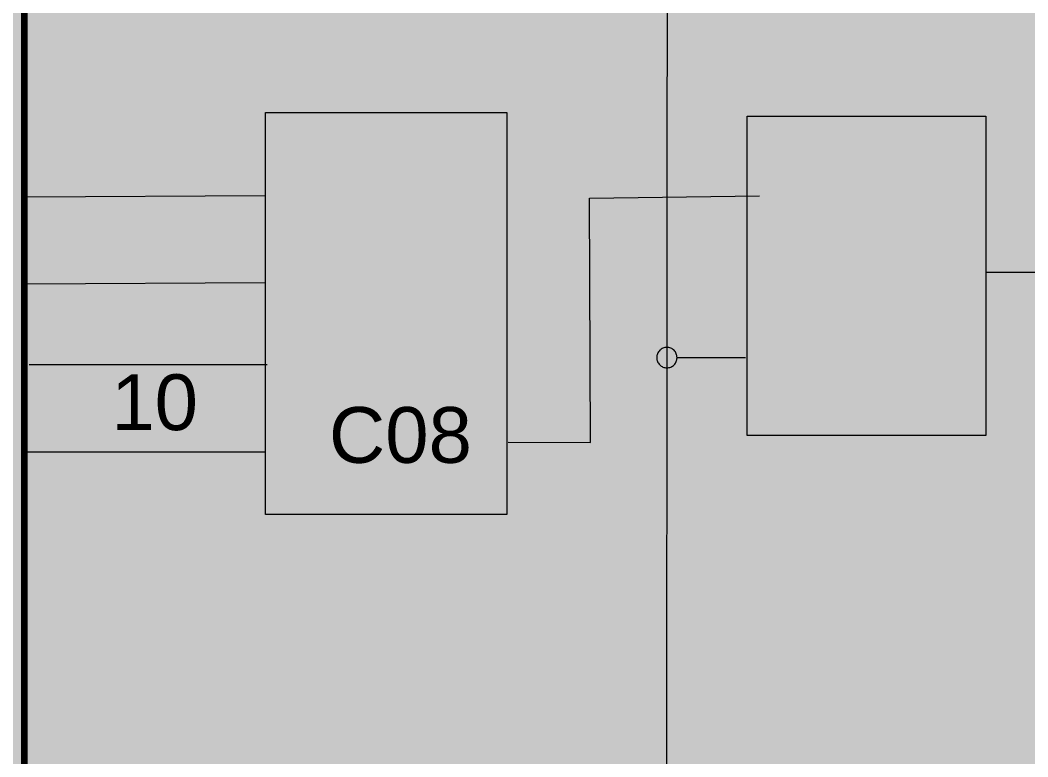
# Model space of a CAD drawing. Header units: millimetres. Extents: x 0 to 590, y 2 to 420.
# Drawn here: x 128 to 190.3, y 278.6 to 324.1 of the extents above; entities that cross this region are included whole.
import ezdxf
from ezdxf.xclip import XClip

# ---------------------------------------------------------------- set-up
doc = ezdxf.new("R2010")
doc.units = ezdxf.units.MM
doc.header["$MEASUREMENT"] = 0
doc.layers.get('0').update_dxf_attribs({"linetype": 'CONTINUOUS'})
doc.styles.add('Arial$001', font='arial.ttf', dxfattribs={"height": 3.452631})

# ---------------------------------------------------------------- blocks, each defined once
blk = doc.blocks.new('MF28FC3F0')
at = {"true_color": 0xffffff}
for points in [[(0, 420.2), (0, 2.206), (590.355, 2.206), (590.355, 420.2)], [(0, 420.2), (0, 2.437), (590.355, 2.437), (590.355, 420.2)]]:
    blk.add_hatch(color=0, dxfattribs=at).paths.add_polyline_path(points)

msp = doc.modelspace()

# ---------------------------------------------------------------- hatches: boundary and pattern name
at = {"true_color": 0xffffff}
for points in [[(143.168, 318.427), (143.168, 293.564), (158.102, 293.564), (158.102, 318.427)], [(172.97, 318.196), (172.97, 298.454), (187.723, 298.454), (187.723, 318.196)]]:
    msp.add_hatch(color=0, dxfattribs=at).paths.add_polyline_path(points)
at = {"true_color": 0x000007}
h = msp.add_hatch(color=0, dxfattribs=at)
edge = h.paths.add_edge_path()
edge.add_line((134.474, 315.265), (134.836, 315.315))
edge.add_spline(control_points=[(134.836, 315.315), (134.869, 315.117), (134.935, 314.969), (135.034, 314.87), (135.034, 314.87), (135.132, 314.788), (135.248, 314.738), (135.396, 314.738), (135.396, 314.738), (135.561, 314.738), (135.709, 314.804), (135.824, 314.919), (135.824, 314.919), (135.939, 315.035), (135.989, 315.183), (135.989, 315.348), (135.989, 315.348), (135.989, 315.512), (135.939, 315.644), (135.841, 315.743), (135.841, 315.743), (135.725, 315.858), (135.594, 315.907), (135.429, 315.907), (135.429, 315.907), (135.363, 315.907), (135.281, 315.891), (135.182, 315.874)], knot_values=[0, 0, 0, 0, 0.035714, 0.035714, 0.035714, 0.035714, 0.071429, 0.071429, 0.071429, 0.071429, 0.107143, 0.107143, 0.107143, 0.107143, 0.142857, 0.142857, 0.142857, 0.142857, 0.178571, 0.178571, 0.178571, 0.178571, 0.214286, 0.214286, 0.214286, 0.214286, 1, 1, 1, 1], degree=3, periodic=0)
edge.add_line((135.182, 315.874), (135.215, 316.187))
edge.add_spline(control_points=[(135.215, 316.187), (135.231, 316.187), (135.264, 316.171), (135.264, 316.171), (135.264, 316.171), (135.429, 316.171), (135.561, 316.22), (135.676, 316.303), (135.676, 316.303), (135.808, 316.368), (135.857, 316.5), (135.857, 316.665), (135.857, 316.665), (135.857, 316.797), (135.824, 316.895), (135.725, 316.978), (135.725, 316.978), (135.643, 317.076), (135.528, 317.109), (135.396, 317.109), (135.396, 317.109), (135.248, 317.109), (135.132, 317.076), (135.05, 316.978), (135.05, 316.978), (134.951, 316.895), (134.886, 316.764), (134.869, 316.599)], knot_values=[0, 0, 0, 0, 0.035714, 0.035714, 0.035714, 0.035714, 0.071429, 0.071429, 0.071429, 0.071429, 0.107143, 0.107143, 0.107143, 0.107143, 0.142857, 0.142857, 0.142857, 0.142857, 0.178571, 0.178571, 0.178571, 0.178571, 0.214286, 0.214286, 0.214286, 0.214286, 1, 1, 1, 1], degree=3, periodic=0)
edge.add_line((134.869, 316.599), (134.507, 316.648))
edge.add_spline(control_points=[(134.507, 316.648), (134.556, 316.895), (134.655, 317.076), (134.803, 317.208), (134.803, 317.208), (134.968, 317.34), (135.149, 317.406), (135.379, 317.406), (135.379, 317.406), (135.544, 317.406), (135.692, 317.373), (135.824, 317.307), (135.824, 317.307), (135.956, 317.241), (136.055, 317.142), (136.12, 317.027), (136.12, 317.027), (136.186, 316.912), (136.236, 316.78), (136.236, 316.648), (136.236, 316.648), (136.236, 316.533), (136.186, 316.418), (136.12, 316.319), (136.12, 316.319), (136.055, 316.204), (135.956, 316.121), (135.824, 316.072), (135.824, 316.072), (136.005, 316.023), (136.137, 315.94), (136.236, 315.825), (136.236, 315.825), (136.318, 315.693), (136.367, 315.545), (136.367, 315.348), (136.367, 315.348), (136.367, 315.101), (136.285, 314.887), (136.088, 314.705), (136.088, 314.705), (135.906, 314.541), (135.676, 314.442), (135.396, 314.442), (135.396, 314.442), (135.132, 314.442), (134.935, 314.524), (134.754, 314.673), (134.754, 314.673), (134.589, 314.821), (134.49, 315.018), (134.474, 315.265)], knot_values=[0, 0, 0, 0, 0.019231, 0.019231, 0.019231, 0.019231, 0.038462, 0.038462, 0.038462, 0.038462, 0.057692, 0.057692, 0.057692, 0.057692, 0.076923, 0.076923, 0.076923, 0.076923, 0.096154, 0.096154, 0.096154, 0.096154, 0.115385, 0.115385, 0.115385, 0.115385, 0.134615, 0.134615, 0.134615, 0.134615, 0.153846, 0.153846, 0.153846, 0.153846, 0.173077, 0.173077, 0.173077, 0.173077, 0.192308, 0.192308, 0.192308, 0.192308, 0.211538, 0.211538, 0.211538, 0.211538, 0.230769, 0.230769, 0.230769, 0.230769, 1, 1, 1, 1], degree=3, periodic=0)
h = msp.add_hatch(color=0, dxfattribs=at)
edge = h.paths.add_edge_path()
edge.add_spline(control_points=[(151.153, 312.565), (151.038, 312.433), (150.923, 312.334), (150.775, 312.269), (150.775, 312.269), (150.643, 312.203), (150.495, 312.17), (150.33, 312.17), (150.33, 312.17), (150.034, 312.17), (149.803, 312.269), (149.622, 312.483), (149.622, 312.483), (149.49, 312.647), (149.408, 312.828), (149.408, 313.026), (149.408, 313.026), (149.408, 313.207), (149.474, 313.372), (149.589, 313.503), (149.589, 313.503), (149.704, 313.652), (149.869, 313.783), (150.1, 313.882), (150.1, 313.882), (149.968, 314.03), (149.886, 314.162), (149.836, 314.261), (149.836, 314.261), (149.803, 314.343), (149.77, 314.442), (149.77, 314.524), (149.77, 314.524), (149.77, 314.705), (149.853, 314.854), (149.984, 314.969), (149.984, 314.969), (150.116, 315.101), (150.281, 315.166), (150.495, 315.166), (150.495, 315.166), (150.692, 315.166), (150.857, 315.101), (150.972, 314.985), (150.972, 314.985), (151.104, 314.87), (151.17, 314.722), (151.17, 314.557), (151.17, 314.557), (151.17, 314.277), (150.989, 314.047), (150.627, 313.849)], knot_values=[0, 0, 0, 0, 0.019231, 0.019231, 0.019231, 0.019231, 0.038462, 0.038462, 0.038462, 0.038462, 0.057692, 0.057692, 0.057692, 0.057692, 0.076923, 0.076923, 0.076923, 0.076923, 0.096154, 0.096154, 0.096154, 0.096154, 0.115385, 0.115385, 0.115385, 0.115385, 0.134615, 0.134615, 0.134615, 0.134615, 0.153846, 0.153846, 0.153846, 0.153846, 0.173077, 0.173077, 0.173077, 0.173077, 0.192308, 0.192308, 0.192308, 0.192308, 0.211538, 0.211538, 0.211538, 0.211538, 0.230769, 0.230769, 0.230769, 0.230769, 1, 1, 1, 1], degree=3, periodic=0)
edge.add_line((150.627, 313.849), (151.137, 313.191))
edge.add_spline(control_points=[(151.137, 313.191), (151.203, 313.306), (151.252, 313.438), (151.285, 313.586)], knot_values=[0, 0, 0, 0, 1, 1, 1, 1], degree=3, periodic=0)
edge.add_line((151.285, 313.586), (151.647, 313.503))
edge.add_spline(control_points=[(151.647, 313.503), (151.582, 313.256), (151.499, 313.042), (151.384, 312.878), (151.384, 312.878), (151.532, 312.713), (151.68, 312.565), (151.845, 312.433)], knot_values=[0, 0, 0, 0, 0.125, 0.125, 0.125, 0.125, 1, 1, 1, 1], degree=3, periodic=0)
edge.add_line((151.845, 312.433), (151.598, 312.153))
edge.add_spline(control_points=[(151.598, 312.153), (151.466, 312.252), (151.318, 312.384), (151.153, 312.565)], knot_values=[0, 0, 0, 0, 1, 1, 1, 1], degree=3, periodic=0)
h.paths.add_polyline_path([(150.445, 314.08), (150.445, 314.08), (150.464, 314.09), (150.481, 314.1), (150.499, 314.111), (150.515, 314.121), (150.532, 314.131), (150.547, 314.141), (150.562, 314.151), (150.577, 314.161), (150.591, 314.171), (150.605, 314.181), (150.618, 314.191), (150.631, 314.201), (150.643, 314.211), (150.654, 314.221), (150.665, 314.23), (150.676, 314.24), (150.686, 314.249), (150.696, 314.258), (150.705, 314.267), (150.713, 314.276), (150.721, 314.285), (150.728, 314.293), (150.735, 314.302), (150.742, 314.31), (150.742, 314.31), (150.746, 314.319), (150.75, 314.327), (150.754, 314.336), (150.758, 314.344), (150.762, 314.353), (150.766, 314.362), (150.77, 314.372), (150.774, 314.381), (150.777, 314.39), (150.781, 314.4), (150.784, 314.41), (150.787, 314.419), (150.79, 314.429), (150.793, 314.439), (150.796, 314.449), (150.798, 314.459), (150.8, 314.469), (150.802, 314.479), (150.804, 314.489), (150.805, 314.5), (150.806, 314.51), (150.807, 314.52), (150.808, 314.53), (150.808, 314.541), (150.808, 314.553), (150.807, 314.565), (150.806, 314.577), (150.805, 314.589), (150.803, 314.6), (150.801, 314.612), (150.799, 314.623), (150.797, 314.634), (150.794, 314.645), (150.791, 314.656), (150.787, 314.666), (150.783, 314.677), (150.779, 314.687), (150.774, 314.697), (150.769, 314.707), (150.764, 314.716), (150.758, 314.726), (150.752, 314.735), (150.746, 314.744), (150.739, 314.753), (150.732, 314.762), (150.725, 314.771), (150.717, 314.779), (150.709, 314.788), (150.709, 314.788), (150.701, 314.796), (150.692, 314.803), (150.684, 314.81), (150.676, 314.817), (150.667, 314.823), (150.659, 314.828), (150.65, 314.834), (150.642, 314.838), (150.633, 314.843), (150.624, 314.847), (150.615, 314.85), (150.606, 314.854), (150.597, 314.857), (150.587, 314.859), (150.577, 314.861), (150.567, 314.863), (150.557, 314.865), (150.547, 314.866), (150.536, 314.868), (150.525, 314.869), (150.514, 314.869), (150.502, 314.87), (150.491, 314.87), (150.478, 314.87), (150.478, 314.87), (150.466, 314.87), (150.454, 314.87), (150.442, 314.869), (150.43, 314.869), (150.419, 314.868), (150.407, 314.866), (150.396, 314.865), (150.385, 314.863), (150.374, 314.861), (150.363, 314.859), (150.353, 314.857), (150.343, 314.854), (150.332, 314.85), (150.322, 314.847), (150.312, 314.843), (150.303, 314.838), (150.293, 314.834), (150.284, 314.828), (150.275, 314.823), (150.266, 314.817), (150.257, 314.81), (150.248, 314.803), (150.24, 314.796), (150.231, 314.788), (150.225, 314.779), (150.219, 314.771), (150.214, 314.762), (150.208, 314.754), (150.203, 314.745), (150.198, 314.736), (150.193, 314.726), (150.188, 314.717), (150.184, 314.708), (150.179, 314.698), (150.175, 314.688), (150.172, 314.679), (150.168, 314.669), (150.165, 314.659), (150.162, 314.649), (150.159, 314.639), (150.157, 314.629), (150.155, 314.619), (150.153, 314.609), (150.152, 314.598), (150.151, 314.588), (150.15, 314.578), (150.149, 314.568), (150.149, 314.557), (150.149, 314.551), (150.149, 314.545), (150.149, 314.539), (150.149, 314.533), (150.149, 314.526), (150.15, 314.52), (150.15, 314.514), (150.15, 314.508), (150.151, 314.502), (150.151, 314.495), (150.152, 314.489), (150.153, 314.483), (150.154, 314.477), (150.156, 314.471), (150.157, 314.465), (150.159, 314.458), (150.161, 314.452), (150.163, 314.446), (150.165, 314.44), (150.168, 314.434), (150.171, 314.428), (150.174, 314.421), (150.178, 314.415), (150.182, 314.409), (150.184, 314.403), (150.186, 314.397), (150.189, 314.391), (150.192, 314.384), (150.194, 314.378), (150.197, 314.372), (150.201, 314.366), (150.204, 314.36), (150.207, 314.353), (150.211, 314.347), (150.215, 314.341), (150.219, 314.335), (150.223, 314.329), (150.228, 314.323), (150.232, 314.316), (150.237, 314.31), (150.242, 314.304), (150.247, 314.298), (150.252, 314.292), (150.257, 314.286), (150.263, 314.279), (150.269, 314.273), (150.275, 314.267), (150.281, 314.261)])
h.paths.add_polyline_path([(150.445, 314.08), (150.281, 314.261)])
edge = h.paths.add_edge_path()
edge.add_line((150.939, 312.845), (150.281, 313.652))
edge.add_spline(control_points=[(150.281, 313.652), (150.1, 313.536), (149.968, 313.438), (149.902, 313.339), (149.902, 313.339), (149.836, 313.24), (149.803, 313.141), (149.803, 313.042), (149.803, 313.042), (149.803, 312.927), (149.836, 312.812), (149.935, 312.68), (149.935, 312.68), (150.034, 312.548), (150.166, 312.483), (150.33, 312.483), (150.33, 312.483), (150.445, 312.483), (150.544, 312.532), (150.659, 312.598), (150.659, 312.598), (150.775, 312.664), (150.874, 312.746), (150.939, 312.845)], knot_values=[0, 0, 0, 0, 0.041667, 0.041667, 0.041667, 0.041667, 0.083333, 0.083333, 0.083333, 0.083333, 0.125, 0.125, 0.125, 0.125, 0.166667, 0.166667, 0.166667, 0.166667, 0.208333, 0.208333, 0.208333, 0.208333, 1, 1, 1, 1], degree=3, periodic=0)
h = msp.add_hatch(color=0, dxfattribs=at)
h.paths.add_polyline_path([(180.116, 313.421), (178.19, 313.421), (178.19, 313.75), (180.116, 313.75)])
h.paths.add_polyline_path([(180.116, 312.548), (178.19, 312.548), (178.19, 312.878), (180.116, 312.878), (180.116, 312.548), (180.116, 312.878)])
h.paths.add_polyline_path([(184.315, 311.725), (183.953, 311.725), (183.953, 313.981), (183.953, 313.981), (183.942, 313.971), (183.932, 313.96), (183.92, 313.95), (183.909, 313.94), (183.897, 313.929), (183.885, 313.919), (183.873, 313.909), (183.86, 313.899), (183.847, 313.888), (183.834, 313.878), (183.82, 313.868), (183.807, 313.857), (183.793, 313.847), (183.778, 313.837), (183.764, 313.827), (183.749, 313.816), (183.734, 313.806), (183.719, 313.796), (183.703, 313.785), (183.688, 313.775), (183.672, 313.765), (183.656, 313.755), (183.64, 313.744), (183.623, 313.734), (183.623, 313.734), (183.605, 313.724), (183.587, 313.714), (183.569, 313.705), (183.552, 313.695), (183.535, 313.687), (183.518, 313.678), (183.501, 313.67), (183.485, 313.661), (183.469, 313.654), (183.453, 313.646), (183.437, 313.638), (183.422, 313.631), (183.406, 313.624), (183.391, 313.617), (183.376, 313.61), (183.361, 313.603), (183.346, 313.597), (183.332, 313.59), (183.317, 313.584), (183.303, 313.578), (183.288, 313.571), (183.274, 313.565), (183.259, 313.559), (183.245, 313.553), (183.245, 313.899), (183.245, 313.899), (183.269, 313.911), (183.294, 313.924), (183.318, 313.936), (183.342, 313.949), (183.366, 313.963), (183.39, 313.976), (183.413, 313.989), (183.436, 314.003), (183.459, 314.017), (183.482, 314.031), (183.504, 314.045), (183.527, 314.059), (183.549, 314.074), (183.57, 314.088), (183.592, 314.103), (183.613, 314.118), (183.634, 314.133), (183.655, 314.149), (183.675, 314.164), (183.695, 314.18), (183.715, 314.196), (183.734, 314.212), (183.753, 314.228), (183.772, 314.244), (183.772, 314.244), (183.79, 314.261), (183.808, 314.277), (183.825, 314.294), (183.842, 314.31), (183.858, 314.327), (183.874, 314.343), (183.889, 314.359), (183.904, 314.376), (183.918, 314.392), (183.932, 314.408), (183.946, 314.424), (183.959, 314.44), (183.972, 314.456), (183.984, 314.472), (183.996, 314.487), (184.007, 314.503), (184.018, 314.518), (184.029, 314.534), (184.039, 314.549), (184.049, 314.564), (184.058, 314.579), (184.067, 314.594), (184.076, 314.609), (184.084, 314.623), (184.315, 314.623), (184.315, 311.725), (184.315, 314.623)])
h = msp.add_hatch(color=0, dxfattribs=at)
edge = h.paths.add_edge_path()
edge.add_line((134.474, 309.947), (134.853, 309.98))
edge.add_spline(control_points=[(134.853, 309.98), (134.869, 309.799), (134.935, 309.667), (135.034, 309.568), (135.034, 309.568), (135.132, 309.486), (135.264, 309.436), (135.396, 309.436), (135.396, 309.436), (135.577, 309.436), (135.725, 309.502), (135.841, 309.634), (135.841, 309.634), (135.956, 309.766), (136.022, 309.93), (136.022, 310.144), (136.022, 310.144), (136.022, 310.342), (135.956, 310.507), (135.841, 310.622), (135.841, 310.622), (135.725, 310.737), (135.577, 310.803), (135.396, 310.803), (135.396, 310.803), (135.281, 310.803), (135.182, 310.77), (135.083, 310.721), (135.083, 310.721), (135.001, 310.671), (134.918, 310.606), (134.869, 310.523)], knot_values=[0, 0, 0, 0, 0.03125, 0.03125, 0.03125, 0.03125, 0.0625, 0.0625, 0.0625, 0.0625, 0.09375, 0.09375, 0.09375, 0.09375, 0.125, 0.125, 0.125, 0.125, 0.15625, 0.15625, 0.15625, 0.15625, 0.1875, 0.1875, 0.1875, 0.1875, 0.21875, 0.21875, 0.21875, 0.21875, 1, 1, 1, 1], degree=3, periodic=0)
edge.add_line((134.869, 310.523), (134.54, 310.556))
edge.add_line((134.54, 310.556), (134.82, 312.054))
edge.add_line((134.82, 312.054), (136.252, 312.054))
edge.add_line((136.252, 312.054), (136.252, 311.709))
edge.add_line((136.252, 311.709), (135.1, 311.709))
edge.add_line((135.1, 311.709), (134.951, 310.935))
edge.add_spline(control_points=[(134.951, 310.935), (135.116, 311.05), (135.297, 311.116), (135.495, 311.116), (135.495, 311.116), (135.742, 311.116), (135.956, 311.017), (136.137, 310.853), (136.137, 310.853), (136.302, 310.671), (136.384, 310.457), (136.384, 310.177), (136.384, 310.177), (136.384, 309.914), (136.318, 309.683), (136.17, 309.502), (136.17, 309.502), (135.972, 309.255), (135.725, 309.14), (135.396, 309.14), (135.396, 309.14), (135.132, 309.14), (134.918, 309.222), (134.754, 309.371), (134.754, 309.371), (134.589, 309.519), (134.49, 309.716), (134.474, 309.947)], knot_values=[0, 0, 0, 0, 0.035714, 0.035714, 0.035714, 0.035714, 0.071429, 0.071429, 0.071429, 0.071429, 0.107143, 0.107143, 0.107143, 0.107143, 0.142857, 0.142857, 0.142857, 0.142857, 0.178571, 0.178571, 0.178571, 0.178571, 0.214286, 0.214286, 0.214286, 0.214286, 1, 1, 1, 1], degree=3, periodic=0)
msp.add_hatch(color=0, dxfattribs=at).paths.add_polyline_path([(134.49, 306.901), (134.49, 307.247), (136.367, 307.247), (136.367, 306.967), (136.367, 306.967), (136.345, 306.944), (136.322, 306.92), (136.299, 306.895), (136.277, 306.869), (136.254, 306.843), (136.232, 306.816), (136.209, 306.788), (136.186, 306.759), (136.164, 306.729), (136.141, 306.699), (136.118, 306.667), (136.096, 306.635), (136.073, 306.602), (136.05, 306.569), (136.028, 306.535), (136.005, 306.5), (135.983, 306.464), (135.96, 306.427), (135.937, 306.39), (135.915, 306.352), (135.892, 306.313), (135.869, 306.274), (135.847, 306.234), (135.824, 306.193), (135.824, 306.193), (135.802, 306.152), (135.779, 306.11), (135.758, 306.069), (135.736, 306.028), (135.715, 305.987), (135.695, 305.946), (135.674, 305.904), (135.655, 305.863), (135.635, 305.821), (135.616, 305.78), (135.597, 305.738), (135.579, 305.697), (135.561, 305.655), (135.544, 305.613), (135.527, 305.571), (135.511, 305.529), (135.495, 305.487), (135.479, 305.445), (135.464, 305.402), (135.449, 305.36), (135.435, 305.317), (135.422, 305.274), (135.409, 305.231), (135.396, 305.188), (135.388, 305.157), (135.38, 305.126), (135.372, 305.095), (135.364, 305.063), (135.357, 305.032), (135.35, 305), (135.343, 304.968), (135.336, 304.936), (135.33, 304.904), (135.323, 304.871), (135.317, 304.838), (135.312, 304.806), (135.306, 304.773), (135.301, 304.739), (135.296, 304.706), (135.291, 304.672), (135.287, 304.639), (135.282, 304.605), (135.279, 304.571), (135.275, 304.537), (135.272, 304.502), (135.269, 304.468), (135.266, 304.433), (135.264, 304.398), (134.902, 304.398), (134.902, 304.398), (134.902, 304.427), (134.903, 304.456), (134.904, 304.486), (134.906, 304.516), (134.908, 304.547), (134.911, 304.578), (134.914, 304.609), (134.918, 304.641), (134.922, 304.673), (134.927, 304.706), (134.932, 304.739), (134.937, 304.773), (134.943, 304.807), (134.949, 304.842), (134.956, 304.877), (134.963, 304.913), (134.97, 304.949), (134.978, 304.986), (134.987, 305.024), (134.995, 305.062), (135.004, 305.101), (135.014, 305.14), (135.024, 305.18), (135.034, 305.221), (135.034, 305.221), (135.044, 305.26), (135.055, 305.299), (135.067, 305.339), (135.079, 305.378), (135.091, 305.417), (135.104, 305.456), (135.118, 305.495), (135.131, 305.534), (135.145, 305.572), (135.16, 305.611), (135.175, 305.65), (135.19, 305.689), (135.206, 305.727), (135.222, 305.766), (135.238, 305.804), (135.254, 305.842), (135.271, 305.88), (135.288, 305.918), (135.306, 305.956), (135.323, 305.994), (135.341, 306.031), (135.359, 306.069), (135.378, 306.106), (135.396, 306.143), (135.417, 306.182), (135.437, 306.22), (135.458, 306.258), (135.478, 306.294), (135.499, 306.33), (135.52, 306.366), (135.54, 306.401), (135.561, 306.435), (135.582, 306.468), (135.603, 306.501), (135.624, 306.534), (135.645, 306.565), (135.666, 306.596), (135.687, 306.627), (135.709, 306.657), (135.73, 306.686), (135.752, 306.715), (135.773, 306.743), (135.795, 306.771), (135.817, 306.798), (135.839, 306.824), (135.861, 306.85), (135.884, 306.876), (135.906, 306.901), (134.49, 306.901), (135.906, 306.901)])
h = msp.add_hatch(color=0, dxfattribs=at)
edge = h.paths.add_edge_path()
edge.add_line((178.947, 303.13), (179.326, 303.031))
edge.add_spline(control_points=[(179.326, 303.031), (179.244, 302.719), (179.095, 302.488), (178.898, 302.323), (178.898, 302.323), (178.684, 302.159), (178.437, 302.076), (178.124, 302.076), (178.124, 302.076), (177.811, 302.076), (177.564, 302.126), (177.367, 302.257), (177.367, 302.257), (177.169, 302.389), (177.021, 302.57), (176.922, 302.817), (176.922, 302.817), (176.823, 303.048), (176.774, 303.311), (176.774, 303.591), (176.774, 303.591), (176.774, 303.888), (176.823, 304.151), (176.938, 304.382), (176.938, 304.382), (177.054, 304.596), (177.218, 304.777), (177.432, 304.892), (177.432, 304.892), (177.646, 305.007), (177.877, 305.057), (178.14, 305.057), (178.14, 305.057), (178.42, 305.057), (178.667, 304.991), (178.865, 304.843), (178.865, 304.843), (179.062, 304.694), (179.194, 304.48), (179.277, 304.217)], knot_values=[0, 0, 0, 0, 0.025, 0.025, 0.025, 0.025, 0.05, 0.05, 0.05, 0.05, 0.075, 0.075, 0.075, 0.075, 0.1, 0.1, 0.1, 0.1, 0.125, 0.125, 0.125, 0.125, 0.15, 0.15, 0.15, 0.15, 0.175, 0.175, 0.175, 0.175, 0.2, 0.2, 0.2, 0.2, 0.225, 0.225, 0.225, 0.225, 1, 1, 1, 1], degree=3, periodic=0)
edge.add_line((179.277, 304.217), (178.898, 304.135))
edge.add_spline(control_points=[(178.898, 304.135), (178.832, 304.349), (178.733, 304.497), (178.601, 304.596), (178.601, 304.596), (178.486, 304.694), (178.322, 304.727), (178.124, 304.727), (178.124, 304.727), (177.91, 304.727), (177.712, 304.678), (177.564, 304.579), (177.564, 304.579), (177.416, 304.464), (177.317, 304.332), (177.251, 304.151), (177.251, 304.151), (177.185, 303.97), (177.169, 303.789), (177.169, 303.591), (177.169, 303.591), (177.169, 303.344), (177.202, 303.13), (177.268, 302.949), (177.268, 302.949), (177.35, 302.768), (177.449, 302.62), (177.597, 302.537), (177.597, 302.537), (177.762, 302.439), (177.926, 302.406), (178.091, 302.406), (178.091, 302.406), (178.305, 302.406), (178.486, 302.455), (178.634, 302.587), (178.634, 302.587), (178.783, 302.702), (178.898, 302.883), (178.947, 303.13)], knot_values=[0, 0, 0, 0, 0.025, 0.025, 0.025, 0.025, 0.05, 0.05, 0.05, 0.05, 0.075, 0.075, 0.075, 0.075, 0.1, 0.1, 0.1, 0.1, 0.125, 0.125, 0.125, 0.125, 0.15, 0.15, 0.15, 0.15, 0.175, 0.175, 0.175, 0.175, 0.2, 0.2, 0.2, 0.2, 0.225, 0.225, 0.225, 0.225, 1, 1, 1, 1], degree=3, periodic=0)
h.paths.add_polyline_path([(184.052, 302.126), (183.689, 302.126), (183.689, 304.382), (183.689, 304.382), (183.679, 304.371), (183.668, 304.361), (183.657, 304.351), (183.645, 304.34), (183.634, 304.33), (183.622, 304.32), (183.609, 304.31), (183.597, 304.299), (183.584, 304.289), (183.57, 304.279), (183.557, 304.268), (183.543, 304.258), (183.529, 304.248), (183.515, 304.237), (183.5, 304.227), (183.486, 304.217), (183.471, 304.207), (183.455, 304.196), (183.44, 304.186), (183.424, 304.176), (183.409, 304.165), (183.393, 304.155), (183.376, 304.145), (183.36, 304.135), (183.36, 304.135), (183.344, 304.124), (183.327, 304.115), (183.311, 304.105), (183.294, 304.096), (183.278, 304.087), (183.261, 304.078), (183.245, 304.07), (183.229, 304.062), (183.213, 304.054), (183.197, 304.046), (183.18, 304.039), (183.164, 304.032), (183.149, 304.025), (183.133, 304.018), (183.117, 304.011), (183.101, 304.004), (183.086, 303.997), (183.071, 303.991), (183.055, 303.985), (183.04, 303.978), (183.025, 303.972), (183.01, 303.966), (182.996, 303.96), (182.981, 303.953), (182.981, 304.299), (182.981, 304.299), (183.006, 304.312), (183.03, 304.324), (183.055, 304.337), (183.079, 304.35), (183.102, 304.363), (183.126, 304.376), (183.15, 304.39), (183.173, 304.404), (183.196, 304.417), (183.219, 304.431), (183.241, 304.445), (183.263, 304.46), (183.285, 304.474), (183.307, 304.489), (183.328, 304.504), (183.35, 304.519), (183.371, 304.534), (183.391, 304.549), (183.411, 304.565), (183.431, 304.581), (183.451, 304.596), (183.47, 304.612), (183.489, 304.629), (183.508, 304.645), (183.508, 304.645), (183.526, 304.661), (183.544, 304.678), (183.561, 304.694), (183.578, 304.71), (183.595, 304.725), (183.61, 304.741), (183.626, 304.757), (183.641, 304.772), (183.655, 304.788), (183.669, 304.803), (183.682, 304.819), (183.695, 304.834), (183.708, 304.85), (183.72, 304.865), (183.732, 304.881), (183.744, 304.896), (183.755, 304.912), (183.765, 304.927), (183.775, 304.943), (183.785, 304.959), (183.795, 304.975), (183.804, 304.991), (183.813, 305.007), (183.821, 305.024), (184.052, 305.024), (184.052, 302.126), (184.052, 305.024)])
edge = h.paths.add_edge_path()
edge.add_spline(control_points=[(187.312, 303.542), (187.312, 303.888), (187.361, 304.168), (187.427, 304.365), (187.427, 304.365), (187.493, 304.579), (187.592, 304.744), (187.74, 304.859), (187.74, 304.859), (187.872, 304.974), (188.053, 305.024), (188.267, 305.024), (188.267, 305.024), (188.415, 305.024), (188.547, 304.991), (188.678, 304.925), (188.678, 304.925), (188.794, 304.876), (188.892, 304.777), (188.958, 304.661), (188.958, 304.661), (189.041, 304.546), (189.09, 304.398), (189.139, 304.233), (189.139, 304.233), (189.189, 304.069), (189.205, 303.838), (189.205, 303.542), (189.205, 303.542), (189.205, 303.212), (189.172, 302.933), (189.106, 302.719), (189.106, 302.719), (189.024, 302.521), (188.925, 302.356), (188.794, 302.241), (188.794, 302.241), (188.645, 302.126), (188.481, 302.076), (188.267, 302.076), (188.267, 302.076), (187.987, 302.076), (187.756, 302.175), (187.608, 302.373), (187.608, 302.373), (187.411, 302.603), (187.312, 302.998), (187.312, 303.542)], knot_values=[0, 0, 0, 0, 0.020833, 0.020833, 0.020833, 0.020833, 0.041667, 0.041667, 0.041667, 0.041667, 0.0625, 0.0625, 0.0625, 0.0625, 0.083333, 0.083333, 0.083333, 0.083333, 0.104167, 0.104167, 0.104167, 0.104167, 0.125, 0.125, 0.125, 0.125, 0.145833, 0.145833, 0.145833, 0.145833, 0.166667, 0.166667, 0.166667, 0.166667, 0.1875, 0.1875, 0.1875, 0.1875, 0.208333, 0.208333, 0.208333, 0.208333, 0.229167, 0.229167, 0.229167, 0.229167, 1, 1, 1, 1], degree=3, periodic=0)
edge = h.paths.add_edge_path()
edge.add_spline(control_points=[(187.69, 303.542), (187.69, 303.064), (187.74, 302.751), (187.855, 302.603), (187.855, 302.603), (187.954, 302.439), (188.102, 302.356), (188.267, 302.356), (188.267, 302.356), (188.431, 302.356), (188.563, 302.439), (188.678, 302.603), (188.678, 302.603), (188.777, 302.751), (188.843, 303.081), (188.843, 303.542), (188.843, 303.542), (188.843, 304.019), (188.777, 304.332), (188.678, 304.497), (188.678, 304.497), (188.563, 304.645), (188.431, 304.727), (188.25, 304.727), (188.25, 304.727), (188.102, 304.727), (187.97, 304.661), (187.872, 304.53), (187.872, 304.53), (187.74, 304.349), (187.69, 304.019), (187.69, 303.542)], knot_values=[0, 0, 0, 0, 0.03125, 0.03125, 0.03125, 0.03125, 0.0625, 0.0625, 0.0625, 0.0625, 0.09375, 0.09375, 0.09375, 0.09375, 0.125, 0.125, 0.125, 0.125, 0.15625, 0.15625, 0.15625, 0.15625, 0.1875, 0.1875, 0.1875, 0.1875, 0.21875, 0.21875, 0.21875, 0.21875, 1, 1, 1, 1], degree=3, periodic=0)
h = msp.add_hatch(color=0, dxfattribs=at)
edge = h.paths.add_edge_path()
edge.add_spline(control_points=[(168.623, 303.262), (168.623, 303.18), (168.607, 303.097), (168.574, 303.031), (168.574, 303.031), (168.558, 302.949), (168.508, 302.883), (168.442, 302.817), (168.442, 302.817), (168.393, 302.768), (168.311, 302.719), (168.245, 302.686), (168.245, 302.686), (168.162, 302.653), (168.08, 302.636), (167.998, 302.636), (167.998, 302.636), (167.915, 302.636), (167.833, 302.653), (167.751, 302.686), (167.751, 302.686), (167.685, 302.719), (167.619, 302.768), (167.553, 302.817), (167.553, 302.817), (167.487, 302.883), (167.454, 302.949), (167.421, 303.031), (167.421, 303.031), (167.388, 303.097), (167.372, 303.18), (167.372, 303.262), (167.372, 303.262), (167.372, 303.361), (167.388, 303.427), (167.421, 303.509), (167.421, 303.509), (167.454, 303.591), (167.487, 303.657), (167.553, 303.723), (167.553, 303.723), (167.619, 303.772), (167.685, 303.822), (167.751, 303.855), (167.751, 303.855), (167.833, 303.888), (167.915, 303.904), (167.998, 303.904), (167.998, 303.904), (168.08, 303.904), (168.162, 303.888), (168.245, 303.855), (168.245, 303.855), (168.311, 303.822), (168.393, 303.772), (168.442, 303.723), (168.442, 303.723), (168.508, 303.657), (168.558, 303.591), (168.574, 303.509), (168.574, 303.509), (168.607, 303.427), (168.623, 303.361), (168.623, 303.262)], knot_values=[0, 0, 0, 0, 0.015625, 0.015625, 0.015625, 0.015625, 0.03125, 0.03125, 0.03125, 0.03125, 0.046875, 0.046875, 0.046875, 0.046875, 0.0625, 0.0625, 0.0625, 0.0625, 0.078125, 0.078125, 0.078125, 0.078125, 0.09375, 0.09375, 0.09375, 0.09375, 0.109375, 0.109375, 0.109375, 0.109375, 0.125, 0.125, 0.125, 0.125, 0.140625, 0.140625, 0.140625, 0.140625, 0.15625, 0.15625, 0.15625, 0.15625, 0.171875, 0.171875, 0.171875, 0.171875, 0.1875, 0.1875, 0.1875, 0.1875, 0.203125, 0.203125, 0.203125, 0.203125, 0.21875, 0.21875, 0.21875, 0.21875, 0.234375, 0.234375, 0.234375, 0.234375, 1, 1, 1, 1], degree=3, periodic=0)
at = {"true_color": 0xf8f9fa}
msp.add_hatch(color=0, dxfattribs=at).paths.add_polyline_path([(146.922, 300.348), (146.922, 296.05), (154.249, 296.05), (154.249, 300.348)])

# ---------------------------------------------------------------- linework, layer by layer
at = {"color": 0, "linetype": 'Continuous', "lineweight": 100, "true_color": 0x000007}
msp.add_lwpolyline([(128.233, 368.301), (128.233, 32.997), (128.233, 32.997)], dxfattribs=at)
at = {"color": 0, "linetype": 'Continuous', "lineweight": 20, "true_color": 0x000007}
for points in [[(128.102, 363.131), (168.031, 363.131), (167.932, 221.544), (168.031, 64.726), (172.855, 64.726)], [(128.299, 313.224), (143.135, 313.306), (143.135, 313.306)], [(158.184, 298.042), (163.272, 298.009), (163.206, 313.141), (173.728, 313.273)], [(187.723, 308.564), (233.465, 308.564), (233.465, 308.564)], [(128.299, 307.839), (143.135, 307.922), (143.135, 307.922)], [(168.623, 303.278), (172.871, 303.278), (172.871, 303.278)], [(128.546, 302.85), (143.266, 302.85), (143.266, 302.85)], [(128.299, 297.433), (143.135, 297.45), (143.135, 297.45)]]:
    msp.add_lwpolyline(points, dxfattribs=at)
for points in [[(143.168, 318.427), (158.102, 318.427), (158.102, 293.564), (143.168, 293.564)], [(172.97, 318.196), (187.723, 318.196), (187.723, 298.454), (172.97, 298.454)]]:
    msp.add_lwpolyline(points, close=True, dxfattribs=at)
msp.add_open_spline([(168.623, 303.262), (168.623, 303.18), (168.607, 303.097), (168.574, 303.031), (168.574, 303.031), (168.558, 302.949), (168.508, 302.883), (168.442, 302.817), (168.442, 302.817), (168.393, 302.768), (168.311, 302.719), (168.245, 302.686), (168.245, 302.686), (168.162, 302.653), (168.08, 302.636), (167.998, 302.636), (167.998, 302.636), (167.915, 302.636), (167.833, 302.653), (167.751, 302.686), (167.751, 302.686), (167.685, 302.719), (167.619, 302.768), (167.553, 302.817), (167.553, 302.817), (167.487, 302.883), (167.454, 302.949), (167.421, 303.031), (167.421, 303.031), (167.388, 303.097), (167.372, 303.18), (167.372, 303.262), (167.372, 303.262), (167.372, 303.361), (167.388, 303.427), (167.421, 303.509), (167.421, 303.509), (167.454, 303.591), (167.487, 303.657), (167.553, 303.723), (167.553, 303.723), (167.619, 303.772), (167.685, 303.822), (167.751, 303.855), (167.751, 303.855), (167.833, 303.888), (167.915, 303.904), (167.998, 303.904), (167.998, 303.904), (168.08, 303.904), (168.162, 303.888), (168.245, 303.855), (168.245, 303.855), (168.311, 303.822), (168.393, 303.772), (168.442, 303.723), (168.442, 303.723), (168.508, 303.657), (168.558, 303.591), (168.574, 303.509), (168.574, 303.509), (168.607, 303.427), (168.623, 303.361), (168.623, 303.262)], degree=3, knots=[0, 0, 0, 0, 0.015625, 0.015625, 0.015625, 0.015625, 0.03125, 0.03125, 0.03125, 0.03125, 0.046875, 0.046875, 0.046875, 0.046875, 0.0625, 0.0625, 0.0625, 0.0625, 0.078125, 0.078125, 0.078125, 0.078125, 0.09375, 0.09375, 0.09375, 0.09375, 0.109375, 0.109375, 0.109375, 0.109375, 0.125, 0.125, 0.125, 0.125, 0.140625, 0.140625, 0.140625, 0.140625, 0.15625, 0.15625, 0.15625, 0.15625, 0.171875, 0.171875, 0.171875, 0.171875, 0.1875, 0.1875, 0.1875, 0.1875, 0.203125, 0.203125, 0.203125, 0.203125, 0.21875, 0.21875, 0.21875, 0.21875, 0.234375, 0.234375, 0.234375, 0.234375, 1, 1, 1, 1], dxfattribs=at)

# ---------------------------------------------------------------- block references
at = {"color": 0, "true_color": 0xffffff}
ref = msp.add_blockref('MF28FC3F0', (0, 0), dxfattribs=at)
XClip(ref).set_block_clipping_path([(0, 2.1075862069), (590.3875862069, 420.2)])

# ---------------------------------------------------------------- texts
at = {"color": 0, "true_color": 0x000007, "style": 'Arial$001'}
for s, p in [('10', (133.618, 298.783)), ('C08', (147.086, 296.758))]:
    msp.add_text(s, height=3.4526, dxfattribs=at).set_placement(p)

doc.saveas('drawing.dxf')
